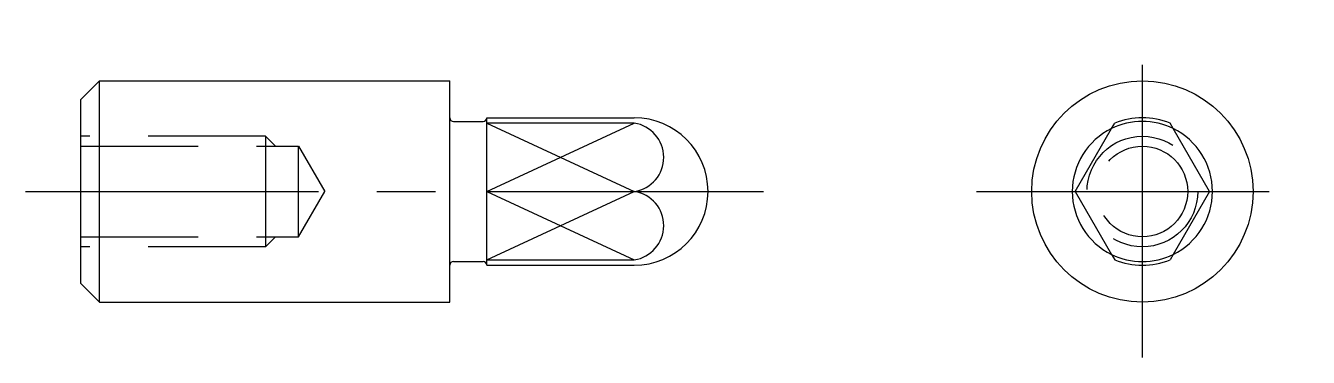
# Model space of a CAD drawing. Extents: x 42.8 to 85.1, y 15.6 to 62.9.
# Drawn here: x 49.81 to 84.59, y 53.95 to 62.95 of the extents above; entities outside this region: 2.
import ezdxf

# ---------------------------------------------------------------- set-up
doc = ezdxf.new("R2010")
doc.units = 0
doc.header["$LTSCALE"] = 0.25
doc.linetypes.add('CENTER', pattern=[50.8, 31.75, -6.35, 6.35, -6.35])
doc.linetypes.add('DASHED', pattern=[19.05, 12.7, -6.35])
doc.layers.get('0').update_dxf_attribs({"linetype": 'CONTINUOUS'})
doc.layers.add('CENTER', color=1, linetype='CENTER')
doc.styles.get("Standard").update_dxf_attribs({"font": 'txt.shx'})

msp = doc.modelspace()

# ---------------------------------------------------------------- linework, layer by layer
for p, q in [((51.311, 60.945), (51.811, 61.445)), ((51.811, 61.445), (61.311, 61.445)), ((51.811, 55.445), (51.811, 61.445)), ((61.311, 60.445), (61.311, 61.445)), ((51.311, 55.945), (51.311, 60.945)), ((61.311, 56.445), (61.311, 60.445)), ((61.411, 60.345), (62.211, 60.345)), ((62.311, 56.445), (62.311, 60.445)), ((62.311, 60.445), (66.311, 60.445)), ((66.311, 60.299), (62.311, 60.299)), ((79.252, 60.152), (79.337, 60.299)), ((80.922, 60.152), (80.837, 60.299)), ((78.266, 58.445), (79.252, 60.152)), ((81.907, 58.445), (80.922, 60.152)), ((62.311, 58.445), (66.311, 58.445)), ((78.266, 58.445), (79.252, 56.738)), ((81.907, 58.445), (80.922, 56.738)), ((79.252, 56.738), (79.337, 56.591)), ((80.922, 56.738), (80.837, 56.591)), ((61.311, 55.445), (61.311, 56.445)), ((61.411, 56.545), (62.211, 56.545)), ((62.311, 56.591), (66.311, 56.591)), ((62.311, 56.445), (66.311, 56.445)), ((51.311, 55.945), (51.811, 55.445)), ((51.811, 55.445), (61.311, 55.445))]:
    msp.add_line(p, q)
at = {"color": 3}
for p, q in [((62.311, 60.299), (66.311, 58.445)), ((62.311, 58.445), (66.311, 60.299)), ((62.311, 56.591), (66.311, 58.445)), ((62.311, 58.445), (66.311, 56.591))]:
    msp.add_line(p, q, dxfattribs=at)
at = {"color": 3, "linetype": 'DASHED'}
for p, q in [((56.311, 59.945), (51.311, 59.945)), ((56.311, 59.945), (56.311, 56.945)), ((56.581, 59.675), (56.311, 59.945)), ((51.311, 59.675), (57.211, 59.675)), ((57.211, 57.216), (57.211, 59.675)), ((57.211, 59.675), (57.921, 58.445)), ((57.211, 57.216), (57.921, 58.445)), ((51.311, 57.216), (57.211, 57.216)), ((56.581, 57.216), (56.311, 56.945)), ((56.311, 56.945), (51.311, 56.945))]:
    msp.add_line(p, q, dxfattribs=at)
msp.add_circle((80.087, 58.445), 3)
for radius in [1.5, 1.229]:
    msp.add_circle((80.087, 58.445), radius, dxfattribs=at)
for centre, radius, start, end in [((61.411, 60.445), 0.1, 180, 270), ((62.211, 60.445), 0.1, 270, 0), ((66.311, 58.445), 2, 270, 90), ((66.173, 59.371), 0.938, 279.0784, 81.5397), ((80.087, 58.445), 1.9, 296.0741, 296.0741), ((80.087, 58.445), 2, 67.9757, 112.0243), ((80.087, 58.445), 1.9, 116.0741, 243.9259), ((80.087, 58.445), 1.9, 296.0741, 63.9259), ((66.173, 57.519), 0.938, 278.4603, 80.9216), ((61.411, 56.445), 0.1, 90, 180), ((62.211, 56.445), 0.1, 0, 90), ((80.087, 58.445), 2, 247.9757, 292.0243)]:
    msp.add_arc(centre, radius, start, end)
for start, end in [(63.9259, 116.0741), (243.9259, 296.0741)]:
    msp.add_arc((80.087, 58.445), 1.9, start, end, dxfattribs=at)
at = {"layer": 'CENTER', "color": 1, "linetype": 'CENTER'}
for p, q in [((80.087, 53.945), (80.087, 62.945)), ((49.811, 58.445), (69.811, 58.445)), ((75.587, 58.445), (84.587, 58.445))]:
    msp.add_line(p, q, dxfattribs=at)
msp.add_point((80.087, 58.445), dxfattribs=at)

# ---------------------------------------------------------------- texts
for s, p in [('JPQSTD06 - P4 - L10 - B5', (42.675, 20)), ('JPQSTD06', (42.675, 15.813))]:
    msp.add_text(s, height=2).set_placement(p)

doc.saveas('drawing.dxf')
